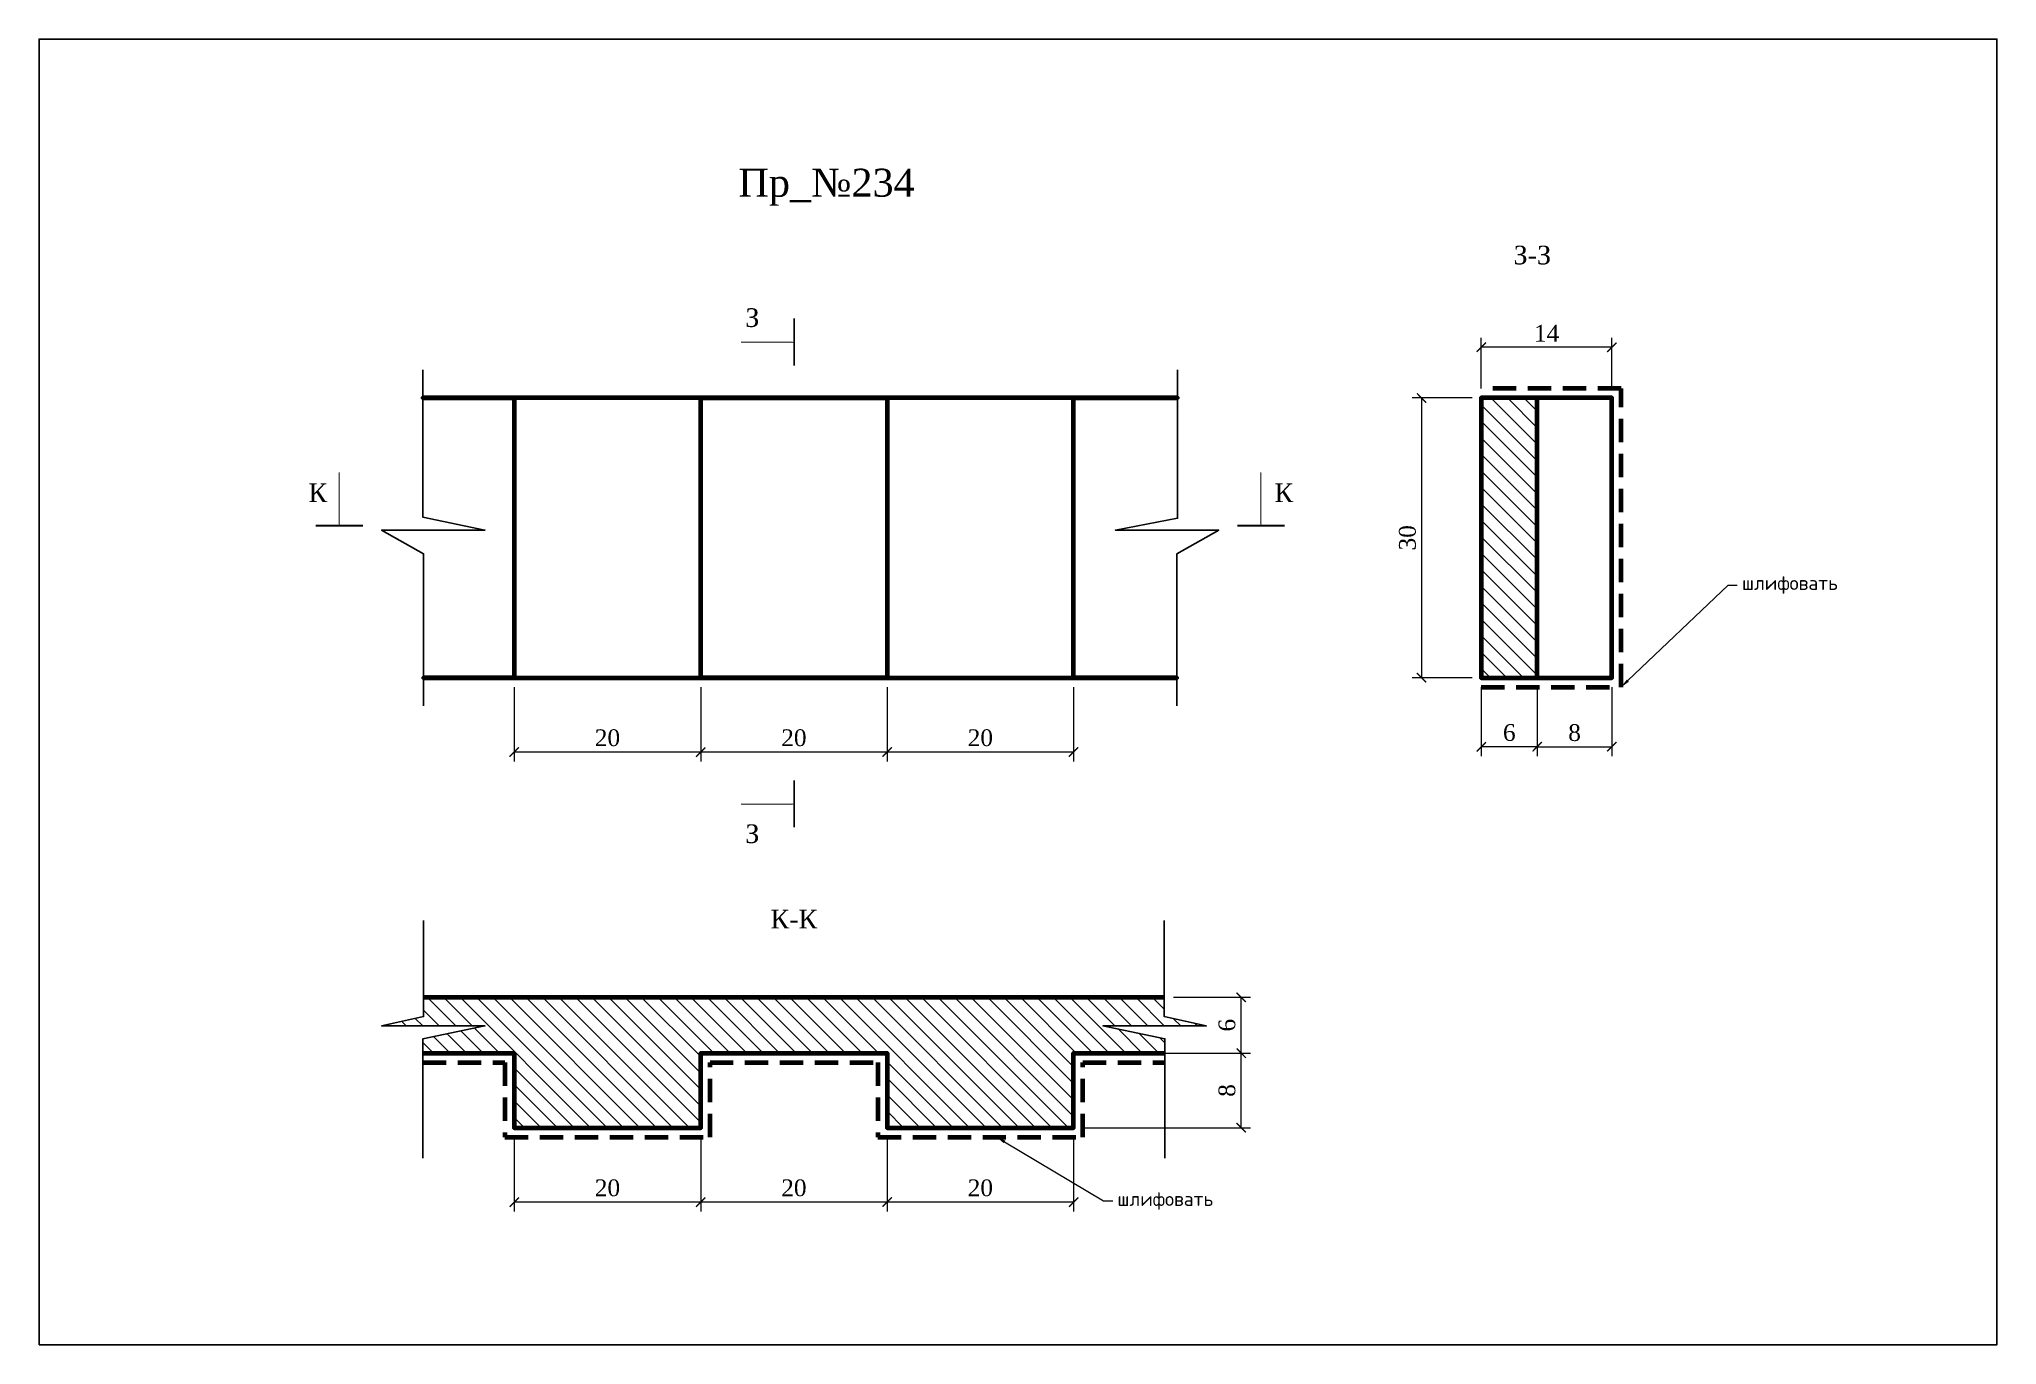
# Model space of a CAD drawing. Header units: millimetres. Extents: x 308821 to 309031, y -93593 to -93453.
import ezdxf
from ezdxf import colors
from ezdxf.entities.mleader import LeaderData, LeaderLine
from ezdxf.math import Vec2, Vec3

# ---------------------------------------------------------------- set-up
doc = ezdxf.new("R2010")
doc.units = ezdxf.units.MM
doc.header["$MEASUREMENT"] = 0
doc.linetypes.add('HIDDEN', pattern=[0.375, 0.25, -0.125])
doc.layers.add('Outside panel', color=7, linetype='Continuous', lineweight=18, true_color=0x7f5e57)
doc.layers.add('линия 50', color=1, linetype='Continuous', lineweight=140)
doc.layers.add('служебный слой РАЗМЕРЫ', color=7, linetype='Continuous', lineweight=9)
doc.layers.add('размеры в модели', color=7, linetype='Continuous')
doc.styles.add('ELECT', font='times.ttf')
doc.styles.get("Standard").update_dxf_attribs({"font": 'times.ttf'})
doc.styles.add('ЕСКД профили текст', font='isocpeur.ttf')
doc.dimstyles.new('M_1', dxfattribs={"dimtxt": 1.8, "dimasz": 1, "dimexe": 1, "dimexo": 1, "dimgap": 0.6, "dimtad": 1, "dimdec": 0, "dimdsep": 46, "dimtxsty": 'Standard', "dimblk": 'ARCHTICK', "dimcen": -5, "dimclrd": 7, "dimclre": 7, "dimclrt": 7, "dimadec": 0, "dimazin": 0, "dimtfac": 1, "dimtdec": 0, "dimtmove": 0, "dimatfit": 3, "dimfxl": 1, "dimtolj": 1, "dimtzin": 0, "dimlwd": 5, "dimlwe": 5, "dimarcsym": 0})

# ---------------------------------------------------------------- blocks, each defined once
blk = doc.blocks.new('_ArchTick')
at = {"color": 0, "linetype": 'ByBlock', "const_width": 0.15}
blk.add_lwpolyline([(-0.5, -0.5), (0.5, 0.5)], dxfattribs=at)
blk = doc.blocks.new('*D12')
at = {"layer": 'Defpoints', "color": 0, "ltscale": 1000, "transparency": 16777216}
for p in [(308871.52, -93569.24), (308891.52, -93569.24), (308871.52, -93577.21)]:
    blk.add_point(p, dxfattribs=at)
at = {"layer": 'размеры в модели', "color": 7, "lineweight": 5, "ltscale": 1000, "transparency": 16777216}
for p, q in [((308871.52, -93570.24), (308871.52, -93578.21)), ((308891.52, -93570.24), (308891.52, -93578.21)), ((308891.52, -93577.21), (308871.52, -93577.21))]:
    blk.add_line(p, q, dxfattribs=at)
at = {"layer": 'размеры в модели', "color": 7, "lineweight": 5, "ltscale": 1000, "transparency": 16777216, "rotation": 180}
blk.add_blockref('_ArchTick', (308871.52, -93577.21), dxfattribs=at)
at = {"layer": 'размеры в модели', "color": 7, "lineweight": 5, "ltscale": 1000, "transparency": 16777216}
blk.add_blockref('_ArchTick', (308891.52, -93577.21), dxfattribs=at)
at = {"layer": 'размеры в модели', "color": 7, "ltscale": 1000, "transparency": 16777216, "insert": (308881.52, -93575.69), "char_height": 1.8, "attachment_point": 5}
blk.add_mtext('\\A1;20', dxfattribs=at)
blk = doc.blocks.new('*D11')
at = {"layer": 'Defpoints', "color": 0, "ltscale": 1000, "transparency": 16777216}
for p in [(308891.52, -93569.24), (308911.52, -93569.24), (308891.52, -93577.21)]:
    blk.add_point(p, dxfattribs=at)
at = {"layer": 'размеры в модели', "color": 7, "lineweight": 5, "ltscale": 1000, "transparency": 16777216}
for p, q in [((308891.52, -93570.24), (308891.52, -93578.21)), ((308911.52, -93570.24), (308911.52, -93578.21)), ((308911.52, -93577.21), (308891.52, -93577.21))]:
    blk.add_line(p, q, dxfattribs=at)
at = {"layer": 'размеры в модели', "color": 7, "lineweight": 5, "ltscale": 1000, "transparency": 16777216, "rotation": 180}
blk.add_blockref('_ArchTick', (308891.52, -93577.21), dxfattribs=at)
at = {"layer": 'размеры в модели', "color": 7, "lineweight": 5, "ltscale": 1000, "transparency": 16777216}
blk.add_blockref('_ArchTick', (308911.52, -93577.21), dxfattribs=at)
at = {"layer": 'размеры в модели', "color": 7, "ltscale": 1000, "transparency": 16777216, "insert": (308901.52, -93575.69), "char_height": 1.8, "attachment_point": 5}
blk.add_mtext('\\A1;20', dxfattribs=at)
blk = doc.blocks.new('*D10')
at = {"layer": 'Defpoints', "color": 0, "ltscale": 1000, "transparency": 16777216}
for p in [(308911.52, -93569.24), (308931.52, -93569.24), (308911.52, -93577.21)]:
    blk.add_point(p, dxfattribs=at)
at = {"layer": 'размеры в модели', "color": 7, "lineweight": 5, "ltscale": 1000, "transparency": 16777216}
for p, q in [((308911.52, -93570.24), (308911.52, -93578.21)), ((308931.52, -93570.24), (308931.52, -93578.21)), ((308931.52, -93577.21), (308911.52, -93577.21))]:
    blk.add_line(p, q, dxfattribs=at)
at = {"layer": 'размеры в модели', "color": 7, "lineweight": 5, "ltscale": 1000, "transparency": 16777216, "rotation": 180}
blk.add_blockref('_ArchTick', (308911.52, -93577.21), dxfattribs=at)
at = {"layer": 'размеры в модели', "color": 7, "lineweight": 5, "ltscale": 1000, "transparency": 16777216}
blk.add_blockref('_ArchTick', (308931.52, -93577.21), dxfattribs=at)
at = {"layer": 'размеры в модели', "color": 7, "ltscale": 1000, "transparency": 16777216, "insert": (308921.52, -93575.69), "char_height": 1.8, "attachment_point": 5}
blk.add_mtext('\\A1;20', dxfattribs=at)
blk = doc.blocks.new('*D9')
at = {"color": 7, "lineweight": 5, "ltscale": 1000, "transparency": 16777216}
for p, q in [((308975.26, -93489.98), (308975.26, -93484.55)), ((308989.26, -93485.55), (308975.26, -93485.55)), ((308989.26, -93489.98), (308989.26, -93484.55))]:
    blk.add_line(p, q, dxfattribs=at)
at = {"layer": 'Defpoints', "color": 0, "ltscale": 1000, "transparency": 16777216}
for p in [(308975.26, -93485.55), (308975.26, -93490.98), (308989.26, -93490.98)]:
    blk.add_point(p, dxfattribs=at)
at = {"color": 7, "lineweight": 5, "ltscale": 1000, "transparency": 16777216, "rotation": 180}
blk.add_blockref('_ArchTick', (308975.26, -93485.55), dxfattribs=at)
at = {"color": 7, "lineweight": 5, "ltscale": 1000, "transparency": 16777216}
blk.add_blockref('_ArchTick', (308989.26, -93485.55), dxfattribs=at)
at = {"color": 7, "ltscale": 1000, "transparency": 16777216, "insert": (308982.26, -93484.05), "char_height": 1.8, "attachment_point": 5}
blk.add_mtext('\\A1;14', dxfattribs=at)
blk = doc.blocks.new('*D4')
at = {"layer": 'Defpoints', "color": 0, "ltscale": 1000, "transparency": 16777216}
for p in [(308871.52, -93520.98), (308891.52, -93520.98), (308871.52, -93528.95)]:
    blk.add_point(p, dxfattribs=at)
at = {"layer": 'размеры в модели', "color": 7, "lineweight": 5, "ltscale": 1000, "transparency": 16777216}
for p, q in [((308871.52, -93521.98), (308871.52, -93529.95)), ((308891.52, -93521.98), (308891.52, -93529.95)), ((308891.52, -93528.95), (308871.52, -93528.95))]:
    blk.add_line(p, q, dxfattribs=at)
at = {"layer": 'размеры в модели', "color": 7, "lineweight": 5, "ltscale": 1000, "transparency": 16777216, "rotation": 180}
blk.add_blockref('_ArchTick', (308871.52, -93528.95), dxfattribs=at)
at = {"layer": 'размеры в модели', "color": 7, "lineweight": 5, "ltscale": 1000, "transparency": 16777216}
blk.add_blockref('_ArchTick', (308891.52, -93528.95), dxfattribs=at)
at = {"layer": 'размеры в модели', "color": 7, "ltscale": 1000, "transparency": 16777216, "insert": (308881.52, -93527.43), "char_height": 1.8, "attachment_point": 5}
blk.add_mtext('\\A1;20', dxfattribs=at)
blk = doc.blocks.new('*D5')
at = {"layer": 'Defpoints', "color": 0, "ltscale": 1000, "transparency": 16777216}
for p in [(308891.52, -93520.98), (308911.52, -93520.98), (308891.52, -93528.95)]:
    blk.add_point(p, dxfattribs=at)
at = {"layer": 'размеры в модели', "color": 7, "lineweight": 5, "ltscale": 1000, "transparency": 16777216}
for p, q in [((308891.52, -93521.98), (308891.52, -93529.95)), ((308911.52, -93521.98), (308911.52, -93529.95)), ((308911.52, -93528.95), (308891.52, -93528.95))]:
    blk.add_line(p, q, dxfattribs=at)
at = {"layer": 'размеры в модели', "color": 7, "lineweight": 5, "ltscale": 1000, "transparency": 16777216, "rotation": 180}
blk.add_blockref('_ArchTick', (308891.52, -93528.95), dxfattribs=at)
at = {"layer": 'размеры в модели', "color": 7, "lineweight": 5, "ltscale": 1000, "transparency": 16777216}
blk.add_blockref('_ArchTick', (308911.52, -93528.95), dxfattribs=at)
at = {"layer": 'размеры в модели', "color": 7, "ltscale": 1000, "transparency": 16777216, "insert": (308901.52, -93527.43), "char_height": 1.8, "attachment_point": 5}
blk.add_mtext('\\A1;20', dxfattribs=at)
blk = doc.blocks.new('*D6')
at = {"layer": 'Defpoints', "color": 0, "ltscale": 1000, "transparency": 16777216}
for p in [(308911.52, -93520.98), (308931.52, -93520.98), (308911.52, -93528.95)]:
    blk.add_point(p, dxfattribs=at)
at = {"layer": 'размеры в модели', "color": 7, "lineweight": 5, "ltscale": 1000, "transparency": 16777216}
for p, q in [((308911.52, -93521.98), (308911.52, -93529.95)), ((308931.52, -93521.98), (308931.52, -93529.95)), ((308931.52, -93528.95), (308911.52, -93528.95))]:
    blk.add_line(p, q, dxfattribs=at)
at = {"layer": 'размеры в модели', "color": 7, "lineweight": 5, "ltscale": 1000, "transparency": 16777216, "rotation": 180}
blk.add_blockref('_ArchTick', (308911.52, -93528.95), dxfattribs=at)
at = {"layer": 'размеры в модели', "color": 7, "lineweight": 5, "ltscale": 1000, "transparency": 16777216}
blk.add_blockref('_ArchTick', (308931.52, -93528.95), dxfattribs=at)
at = {"layer": 'размеры в модели', "color": 7, "ltscale": 1000, "transparency": 16777216, "insert": (308921.52, -93527.43), "char_height": 1.8, "attachment_point": 5}
blk.add_mtext('\\A1;20', dxfattribs=at)
blk = doc.blocks.new('*D2')
at = {"layer": 'Defpoints', "color": 0, "ltscale": 1000, "transparency": 16777216}
for p in [(308941.25, -93555.24), (308949.5, -93555.24), (308941.32, -93561.24)]:
    blk.add_point(p, dxfattribs=at)
at = {"layer": 'размеры в модели', "color": 7, "lineweight": 5, "ltscale": 1000, "transparency": 16777216}
for p, q in [((308942.25, -93555.24), (308950.5, -93555.24)), ((308949.5, -93561.24), (308949.5, -93555.24)), ((308942.32, -93561.24), (308950.5, -93561.24))]:
    blk.add_line(p, q, dxfattribs=at)
for p, rotation in [((308949.5, -93555.24), 90), ((308949.5, -93561.24), 270)]:
    blk.add_blockref('_ArchTick', p, dxfattribs=dict(at, rotation=rotation))
at = {"layer": 'размеры в модели', "color": 7, "ltscale": 1000, "transparency": 16777216, "insert": (308947.98, -93558.24), "char_height": 1.8, "attachment_point": 5, "rotation": 90}
blk.add_mtext('\\A1;6', dxfattribs=at)
blk = doc.blocks.new('*D3')
at = {"layer": 'Defpoints', "color": 0, "ltscale": 1000, "transparency": 16777216}
for p in [(308931.52, -93561.24), (308949.5, -93561.24), (308931.52, -93569.24)]:
    blk.add_point(p, dxfattribs=at)
at = {"layer": 'размеры в модели', "color": 7, "lineweight": 5, "ltscale": 1000, "transparency": 16777216}
for p, q in [((308932.52, -93561.24), (308950.5, -93561.24)), ((308949.5, -93569.24), (308949.5, -93561.24)), ((308932.52, -93569.24), (308950.5, -93569.24))]:
    blk.add_line(p, q, dxfattribs=at)
for p, rotation in [((308949.5, -93561.24), 90), ((308949.5, -93569.24), 270)]:
    blk.add_blockref('_ArchTick', p, dxfattribs=dict(at, rotation=rotation))
at = {"layer": 'размеры в модели', "color": 7, "ltscale": 1000, "transparency": 16777216, "insert": (308947.98, -93565.24), "char_height": 1.8, "attachment_point": 5, "rotation": 90}
blk.add_mtext('\\A1;8', dxfattribs=at)
blk = doc.blocks.new('*D13')
at = {"color": 7, "lineweight": 5, "ltscale": 1000, "transparency": 16777216}
for p, q in [((308974.26, -93490.98), (308967.85, -93490.98)), ((308968.85, -93490.98), (308968.85, -93520.98)), ((308974.26, -93520.98), (308967.85, -93520.98))]:
    blk.add_line(p, q, dxfattribs=at)
at = {"layer": 'Defpoints', "color": 0, "ltscale": 1000, "transparency": 16777216}
for p in [(308975.26, -93490.98), (308968.85, -93520.98), (308975.26, -93520.98)]:
    blk.add_point(p, dxfattribs=at)
at = {"color": 7, "lineweight": 5, "ltscale": 1000, "transparency": 16777216}
for p, rotation in [((308968.85, -93490.98), 90), ((308968.85, -93520.98), 270)]:
    blk.add_blockref('_ArchTick', p, dxfattribs=dict(at, rotation=rotation))
at = {"color": 7, "ltscale": 1000, "transparency": 16777216, "insert": (308967.34, -93505.98), "char_height": 1.8, "attachment_point": 5, "rotation": 90}
blk.add_mtext('\\A1;30', dxfattribs=at)
blk = doc.blocks.new('*D8')
at = {"layer": 'Defpoints', "color": 0, "ltscale": 1000, "transparency": 16777216}
for p in [(308975.26, -93520.98), (308981.26, -93520.98), (308975.26, -93528.38)]:
    blk.add_point(p, dxfattribs=at)
at = {"layer": 'размеры в модели', "color": 7, "lineweight": 5, "ltscale": 1000, "transparency": 16777216}
for p, q in [((308975.26, -93521.98), (308975.26, -93529.38)), ((308981.26, -93521.98), (308981.26, -93529.38)), ((308981.26, -93528.38), (308975.26, -93528.38))]:
    blk.add_line(p, q, dxfattribs=at)
at = {"layer": 'размеры в модели', "color": 7, "lineweight": 5, "ltscale": 1000, "transparency": 16777216, "rotation": 180}
blk.add_blockref('_ArchTick', (308975.26, -93528.38), dxfattribs=at)
at = {"layer": 'размеры в модели', "color": 7, "lineweight": 5, "ltscale": 1000, "transparency": 16777216}
blk.add_blockref('_ArchTick', (308981.26, -93528.38), dxfattribs=at)
at = {"layer": 'размеры в модели', "color": 7, "ltscale": 1000, "transparency": 16777216, "insert": (308978.26, -93526.87), "char_height": 1.8, "attachment_point": 5}
blk.add_mtext('\\A1;6', dxfattribs=at)

msp = doc.modelspace()

# ---------------------------------------------------------------- hatches: boundary and pattern name
at = {"layer": 'Outside panel', "ltscale": 1000}
h = msp.add_hatch(dxfattribs=at)
h.set_pattern_fill('ANSI31', color=256, scale=10, angle=90)
h.set_pattern_definition([(135, (-729.7684, 2393.0589), (-0.8838834765, -0.8838834765), [])])
h.paths.add_polyline_path([(308975.26, -93520.98), (308981.26, -93520.98), (308981.26, -93490.98), (308975.26, -93490.98)])
h = msp.add_hatch(dxfattribs=at)
h.set_pattern_fill('ANSI31', color=256, scale=10, angle=90)
h.set_pattern_definition([(135, (-729.7684, 2407.364), (-0.8838834765, -0.8838834765), [])])
h.paths.add_polyline_path([(308911.52, -93561.24), (308911.52, -93569.24), (308931.52, -93569.24), (308931.52, -93561.24), (308941.32, -93561.24), (308941.32, -93559.69), (308934.67, -93558.31), (308945.75, -93558.31), (308941.25, -93557.32), (308941.25, -93555.24), (308861.79, -93555.24), (308861.79, -93557.32), (308857.29, -93558.31), (308868.37, -93558.31), (308861.72, -93559.69), (308861.72, -93561.24), (308871.52, -93561.24), (308871.52, -93569.24), (308891.52, -93569.24), (308891.52, -93561.24)])

# ---------------------------------------------------------------- linework, layer by layer
at = {"color": 6, "ltscale": 1000}
msp.add_lwpolyline([(308820.56, -93592.51), (309030.56, -93592.51), (309030.56, -93452.51), (308820.56, -93452.51)], close=True, dxfattribs=at)
at = {"color": 7, "ltscale": 1000}
for points in [[(308861.72, -93487.98), (308861.72, -93503.77), (308868.37, -93505.15), (308857.29, -93505.15), (308861.79, -93507.69), (308861.79, -93523.98)], [(308942.67, -93487.98), (308942.67, -93503.89), (308936.01, -93505.15), (308947.09, -93505.15), (308942.6, -93507.69), (308942.6, -93523.98)], [(308861.72, -93572.48), (308861.72, -93559.69), (308868.37, -93558.31), (308857.29, -93558.31), (308861.79, -93557.32), (308861.79, -93547.01)], [(308941.32, -93572.48), (308941.32, -93559.69), (308934.67, -93558.31), (308945.75, -93558.31), (308941.25, -93557.32), (308941.25, -93547.01)]]:
    msp.add_lwpolyline(points, dxfattribs=at)
at = {"color": 7, "ltscale": 1000, "const_width": 0.2}
msp.add_lwpolyline([(308901.55, -93531.98), (308901.55, -93537.04)], dxfattribs=at)
at = {"layer": 'линия 50', "color": 7}
for points in [[(308861.72, -93490.98), (308871.52, -93490.98), (308871.52, -93520.98), (308891.52, -93520.98), (308891.52, -93490.98), (308911.52, -93490.98), (308911.52, -93520.98), (308931.52, -93520.98), (308931.52, -93490.98), (308942.67, -93490.98), (308861.72, -93490.98), (308871.52, -93490.98), (308871.52, -93520.98), (308861.79, -93520.98), (308942.6, -93520.98), (308931.52, -93520.98), (308931.52, -93490.98), (308911.52, -93490.98), (308911.52, -93520.98), (308891.52, -93520.98), (308891.52, -93490.98), (308871.52, -93490.98), (308871.52, -93520.98), (308861.79, -93520.98)], [(308981.26, -93520.98), (308981.26, -93490.98), (308975.26, -93490.98), (308975.26, -93520.98), (308981.26, -93520.98)], [(308975.26, -93490.98), (308975.26, -93520.98), (308989.26, -93520.98), (308989.26, -93490.98), (308975.26, -93490.98)], [(308861.79, -93555.24), (308941.25, -93555.24)], [(308861.72, -93561.24), (308871.52, -93561.24), (308871.52, -93569.24), (308891.52, -93569.24), (308891.52, -93561.24), (308911.52, -93561.24), (308911.52, -93569.24), (308931.52, -93569.24), (308931.52, -93561.24), (308941.32, -93561.24)]]:
    msp.add_lwpolyline(points, dxfattribs=at)
at = {"layer": 'линия 50', "color": 1, "linetype": 'HIDDEN', "ltscale": 10, "true_color": 0xff0909}
for points in [[(308975.26, -93521.98), (308990.26, -93521.98), (308990.26, -93489.98), (308975.26, -93489.98)], [(308861.72, -93562.24), (308870.52, -93562.24), (308870.52, -93570.24), (308892.52, -93570.24), (308892.52, -93562.24), (308910.52, -93562.24), (308910.52, -93570.24), (308932.52, -93570.24), (308932.52, -93562.24), (308941.32, -93562.24)]]:
    msp.add_lwpolyline(points, dxfattribs=at)
at = {"layer": 'служебный слой РАЗМЕРЫ', "ltscale": 3, "const_width": 0.2}
for points in [[(308901.55, -93482.46), (308901.55, -93487.53)], [(308855.29, -93504.67), (308850.23, -93504.67)], [(308954.16, -93504.67), (308949.09, -93504.67)]]:
    msp.add_lwpolyline(points, dxfattribs=at)
at = {"layer": 'служебный слой РАЗМЕРЫ'}
for points in [[(308901.52, -93485.01, 0, 1.5, 0), (308899.52, -93485.01, 0.1, 0.1, 0), (308895.85, -93485.01, 0.1, 0.1, 0)], [(308852.75, -93504.65, 0, 1.5, 0), (308852.75, -93502.65, 0.1, 0.1, 0), (308852.75, -93498.97, 0.1, 0.1, 0)], [(308951.61, -93504.65, 0, 1.5, 0), (308951.61, -93502.65, 0.1, 0.1, 0), (308951.61, -93498.97, 0.1, 0.1, 0)], [(308901.52, -93534.53, 0, 1.5, 0), (308899.52, -93534.53, 0.1, 0.1, 0), (308895.85, -93534.53, 0.1, 0.1, 0)]]:
    msp.add_lwpolyline(points, format="xyseb", dxfattribs=at)

# ---------------------------------------------------------------- texts
at = {"color": 7, "ltscale": 1000, "style": 'ELECT'}
for s, height, p in [('Пр_№234', 3, (308895.56, -93469.4)), ('З-З', 2, (308978.71, -93476.66)), ('З', 2, (308896.3, -93483.37)), ('К', 2, (308849.44, -93502.15)), ('К', 2, (308953.06, -93502.15)), ('З', 2, (308896.3, -93538.71)), ('К-К', 2, (308899, -93547.86))]:
    msp.add_text(s, height=height, dxfattribs=at).set_placement(p)

# ---------------------------------------------------------------- dimensions: what is measured, and where the dimension line sits
at = {"color": 7, "ltscale": 1000}
dim = msp.add_linear_dim(base=(308975.26, -93485.55), p1=(308989.26, -93490.98), p2=(308975.26, -93490.98), dimstyle='M_1', dxfattribs=at)
dim.commit()
dim.dimension.update_dxf_attribs({"geometry": '*D9', "text_midpoint": (308982.26, -93485.55), "dimtype": 128})
dim = msp.add_linear_dim(base=(308968.85, -93520.98), p1=(308975.26, -93490.98), p2=(308975.26, -93520.98), angle=90, dimstyle='M_1', dxfattribs=at)
dim.commit()
dim.dimension.update_dxf_attribs({"geometry": '*D13', "text_midpoint": (308967.34, -93505.98)})
at = {"layer": 'размеры в модели', "color": 5, "ltscale": 1000}
for base, p1, p2, picture, middle in [((308871.52, -93528.95), (308891.52, -93520.98), (308871.52, -93520.98), '*D4', (308881.52, -93527.43)), ((308891.52, -93528.95), (308911.52, -93520.98), (308891.52, -93520.98), '*D5', (308901.52, -93527.43)), ((308911.52, -93528.95), (308931.52, -93520.98), (308911.52, -93520.98), '*D6', (308921.52, -93527.43)), ((308975.26, -93528.38), (308981.26, -93520.98), (308975.26, -93520.98), '*D8', (308978.26, -93526.87)), ((308871.52, -93577.21), (308891.52, -93569.24), (308871.52, -93569.24), '*D12', (308881.52, -93575.69)), ((308891.52, -93577.21), (308911.52, -93569.24), (308891.52, -93569.24), '*D11', (308901.52, -93575.69)), ((308911.52, -93577.21), (308931.52, -93569.24), (308911.52, -93569.24), '*D10', (308921.52, -93575.69))]:
    dim = msp.add_linear_dim(base=base, p1=p1, p2=p2, dimstyle='M_1', dxfattribs=at)
    dim.commit()
    dim.dimension.update_dxf_attribs({"geometry": picture, "text_midpoint": middle})
msp.add_linear_dim(base=(308989.26, -93528.38), p1=(308981.26, -93520.98), p2=(308989.26, -93520.98), dimstyle='M_1', dxfattribs=at).render()
for base, p1, p2, picture, middle in [((308949.5, -93555.24), (308941.32, -93561.24), (308941.25, -93555.24), '*D2', (308947.98, -93558.24)), ((308949.5, -93561.24), (308931.52, -93569.24), (308931.52, -93561.24), '*D3', (308947.98, -93565.24))]:
    dim = msp.add_linear_dim(base=base, p1=p1, p2=p2, angle=270, dimstyle='M_1', dxfattribs=at)
    dim.commit()
    dim.dimension.update_dxf_attribs({"geometry": picture, "text_midpoint": middle})

# ---------------------------------------------------------------- leaders
at = {"layer": 'служебный слой РАЗМЕРЫ'}
ml = msp.add_multileader_mtext('Standard', dxfattribs=at)
ml.set_content('\\A1;шлифовать', color=256, style='ЕСКД профили текст')
ml.set_leader_properties(color=256, linetype='ByLayer', lineweight=-1)
ml.build(insert=Vec2(0, 0))
ml.multileader.update_dxf_attribs({"dogleg_length": 1, "arrow_head_size": 1})
ctx = ml.context
ctx.base_point, ctx.char_height, ctx.arrow_head_size, ctx.landing_gap_size, ctx.plane_origin = Vec3(309002.72, -93511.04), 1.5, 1, 0.5, Vec3(309016.19, -93484.87)
notes = []
notes.append((ctx, [(1, (1, 1, 0), (309001.72, -93511.04), (1, 0), 1, [(0, [(308990.26, -93521.98)], 0, [])])]))
ctx.mtext.insert, ctx.mtext.flow_direction = Vec3(309003.22, -93510.07), 5
ml = msp.add_multileader_mtext('Standard', dxfattribs=at)
ml.set_content('\\A1;шлифовать', color=256, style='ЕСКД профили текст')
ml.set_leader_properties(color=256, linetype='ByLayer', lineweight=-1)
ml.build(insert=Vec2(0, 0))
ml.multileader.update_dxf_attribs({"dogleg_length": 1, "arrow_head_size": 1})
ctx = ml.context
ctx.base_point, ctx.char_height, ctx.arrow_head_size, ctx.landing_gap_size, ctx.plane_origin = Vec3(308935.72, -93577.09), 1.5, 1, 0.5, Vec3(308949.2, -93550.92)
notes.append((ctx, [(1, (1, 1, 0), (308934.72, -93577.09), (1, 0), 1, [(0, [(308923.26, -93570.24)], 0, [])])]))
ctx.mtext.insert, ctx.mtext.flow_direction = Vec3(308936.22, -93576.12), 5
for ctx, leaders in notes:
    for number, flags, end, landing, length, lines in leaders:
        leader = LeaderData()
        leader.index, (leader.has_last_leader_line, leader.has_dogleg_vector, leader.attachment_direction) = number, flags
        leader.last_leader_point, leader.dogleg_vector, leader.dogleg_length = Vec3(end), Vec3(landing), length
        for number, points, colour, breaks in lines:
            line = LeaderLine()
            line.index, line.vertices, line.color, line.breaks = number, Vec3.list(points), colors.encode_raw_color(colour), breaks
            leader.lines.append(line)
        ctx.leaders.append(leader)

doc.saveas('drawing.dxf')
